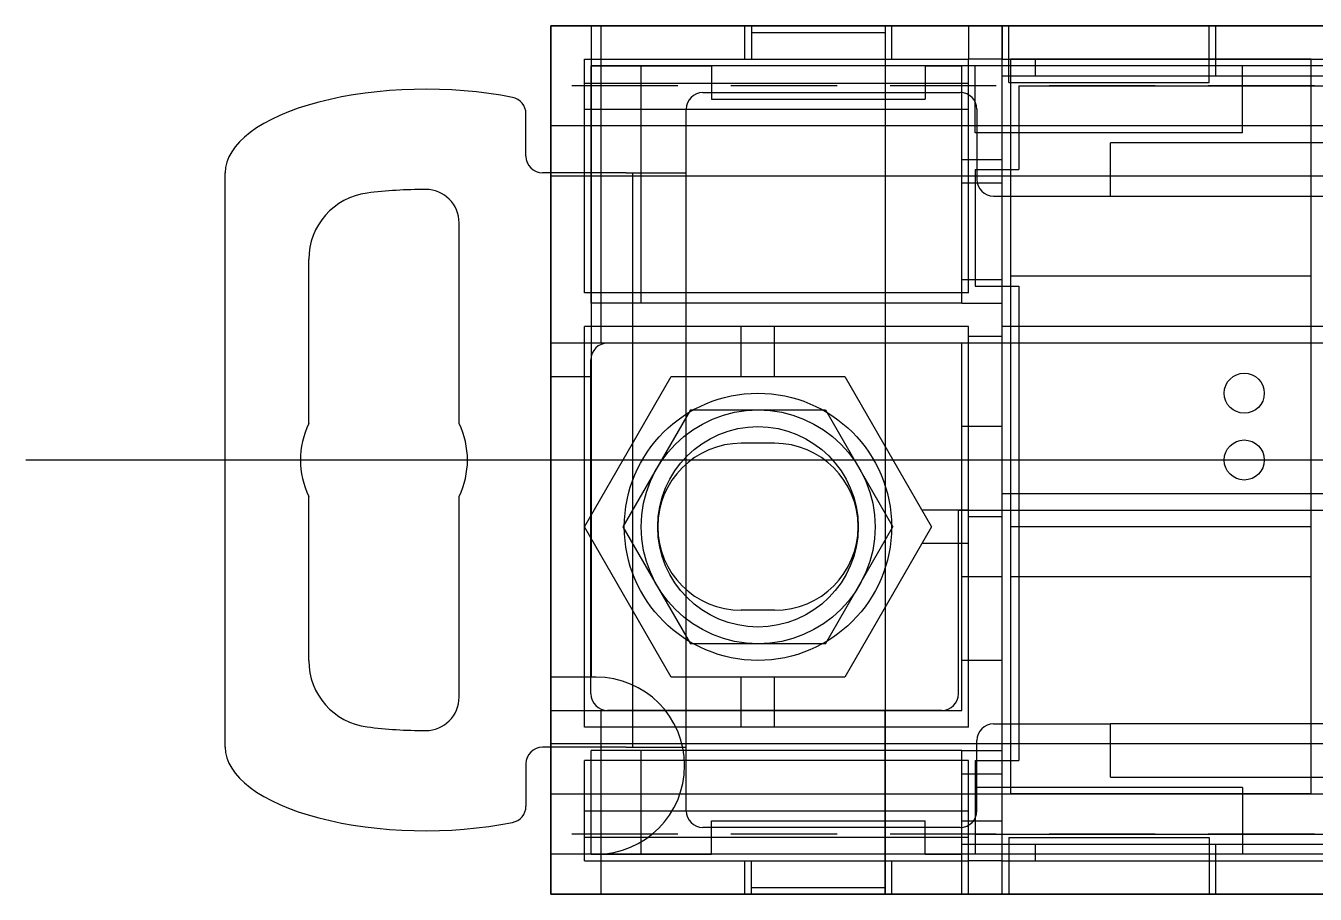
# Model space of a CAD drawing. Header units: millimetres. Extents: x 1406 to 2636, y 2148 to 2456.
# Drawn here: x 2184.87 to 2223.46, y 2326.26 to 2352.26 of the extents above; entities that cross this region are included whole.
import ezdxf

# ---------------------------------------------------------------- set-up
doc = ezdxf.new("R2010")
doc.units = ezdxf.units.MM
doc.linetypes.add('HIDDEN2', pattern=[4.7625, 3.175, -1.5875])
for name, color, linetype in [('Bus-Bar', 7, 'Continuous'), ('CASE-COVER', 7, 'Continuous'), ('CASE-상', 7, 'Continuous'), ('CASE-하', 7, 'Continuous'), ('CT', 7, 'Continuous'), ('DINRAIL', 5, 'Continuous'), ('PCB', 7, 'Continuous'), ('방열판', 7, 'Continuous')]:
    doc.layers.add(name, color=color, linetype=linetype)

msp = doc.modelspace()

# ---------------------------------------------------------------- linework, layer by layer
at = {"layer": 'Bus-Bar', "color": 2, "ltscale": 10}
for p, q in [((2224.542, 2342.756), (2202.285, 2342.756)), ((2207.285, 2339.756), (2206.285, 2339.756)), ((2207.285, 2334.756), (2206.285, 2334.756)), ((2212.285, 2331.756), (2202.285, 2331.756))]:
    msp.add_line(p, q, dxfattribs=at)
at = {"layer": 'Bus-Bar', "color": 2}
for p, q in [((2201.785, 2332.256), (2201.785, 2342.256)), ((2212.785, 2332.256), (2212.785, 2337.756)), ((2212.785, 2337.756), (2224.371, 2337.756))]:
    msp.add_line(p, q, dxfattribs=at)
at = {"layer": 'Bus-Bar', "color": 2, "ltscale": 10}
for centre, radius, start, end in [((2202.285, 2342.256), 0.5, 90, 180), ((2206.285, 2337.256), 2.5, 90, 270), ((2207.285, 2337.256), 2.5, 270, 90)]:
    msp.add_arc(centre, radius, start, end, dxfattribs=at)
at = {"layer": 'Bus-Bar', "color": 2}
for centre, start, end in [((2202.285, 2332.256), 180, 270), ((2212.285, 2332.256), 270, 0)]:
    msp.add_arc(centre, 0.5, start, end, dxfattribs=at)
at = {"layer": 'CASE-COVER', "color": 3}
for p, q in [((2200.59, 2352.256), (2200.59, 2332.756)), ((2280.59, 2352.256), (2200.59, 2352.256)), ((2201.79, 2352.256), (2201.79, 2332.756)), ((2210.59, 2352.256), (2210.59, 2326.256)), ((2214.29, 2351.056), (2214.29, 2352.256)), ((2220.29, 2351.056), (2220.29, 2352.256)), ((2213.29, 2351.056), (2201.79, 2351.056)), ((2221.29, 2351.056), (2213.29, 2351.056)), ((2213.29, 2349.056), (2213.29, 2351.056)), ((2214.29, 2350.556), (2214.29, 2351.056)), ((2220.29, 2350.556), (2220.29, 2351.056)), ((2259.89, 2351.056), (2221.29, 2351.056)), ((2221.29, 2349.056), (2221.29, 2351.056)), ((2221.29, 2349.056), (2213.29, 2349.056)), ((2200.59, 2341.756), (2201.79, 2341.756)), ((2221.29, 2329.456), (2213.29, 2329.456)), ((2213.29, 2329.456), (2213.29, 2327.456)), ((2221.29, 2329.456), (2221.29, 2327.456)), ((2214.29, 2327.956), (2214.29, 2327.456)), ((2220.29, 2327.956), (2220.29, 2327.456)), ((2201.94, 2327.456), (2200.59, 2327.456)), ((2200.59, 2327.456), (2200.59, 2326.256)), ((2213.29, 2327.456), (2201.94, 2327.456)), ((2221.29, 2327.456), (2213.29, 2327.456)), ((2214.29, 2327.456), (2214.29, 2326.256)), ((2220.29, 2327.456), (2220.29, 2326.256)), ((2259.89, 2327.456), (2221.29, 2327.456)), ((2280.59, 2326.256), (2200.59, 2326.256))]:
    msp.add_line(p, q, dxfattribs=at)
at = {"layer": 'CASE-COVER', "color": 3, "ltscale": 10}
for p, q in [((2214.29, 2350.556), (2220.29, 2350.556)), ((2201.94, 2332.756), (2200.59, 2332.756)), ((2214.29, 2327.956), (2220.29, 2327.956))]:
    msp.add_line(p, q, dxfattribs=at)
at = {"layer": 'CASE-COVER', "color": 3}
msp.add_circle((2206.79, 2337.256), 3.5, dxfattribs=at)
msp.add_arc((2201.94, 2330.106), 2.65, 270, 90, dxfattribs=at)
at = {"layer": 'CASE-상', "color": 2}
for p, q in [((2200.59, 2352.256), (2206.59, 2352.256)), ((2206.59, 2352.056), (2210.59, 2352.056)), ((2210.59, 2352.256), (2270.59, 2352.256)), ((2206.59, 2351.256), (2210.59, 2351.256)), ((2214.09, 2351.256), (2267.09, 2351.256)), ((2201.79, 2351.056), (2205.39, 2351.056)), ((2211.79, 2351.056), (2212.89, 2351.056)), ((2214.09, 2350.756), (2220.49, 2350.756)), ((2220.49, 2350.756), (2235.09, 2350.756)), ((2205.39, 2350.056), (2211.79, 2350.056)), ((2212.89, 2348.256), (2214.09, 2348.256)), ((2212.89, 2347.556), (2214.09, 2347.556)), ((2212.89, 2344.656), (2214.09, 2344.656)), ((2212.89, 2343.956), (2201.79, 2343.956)), ((2212.89, 2343.956), (2214.09, 2343.956)), ((2235.09, 2343.253), (2214.09, 2343.253)), ((2235.09, 2342.756), (2200.59, 2342.756)), ((2214.09, 2340.256), (2212.89, 2340.256)), ((2214.09, 2338.253), (2235.09, 2338.253)), ((2212.89, 2337.756), (2268.29, 2337.756)), ((2214.09, 2335.756), (2212.89, 2335.756)), ((2214.09, 2333.256), (2212.89, 2333.256)), ((2200.59, 2331.756), (2212.89, 2331.756)), ((2212.89, 2330.556), (2201.79, 2330.556)), ((2212.89, 2330.556), (2214.09, 2330.556)), ((2212.89, 2329.856), (2214.09, 2329.856)), ((2205.39, 2328.456), (2211.79, 2328.456)), ((2212.89, 2328.456), (2214.09, 2328.456)), ((2212.89, 2327.756), (2214.09, 2327.756)), ((2214.09, 2327.756), (2220.49, 2327.756)), ((2220.49, 2327.756), (2267.09, 2327.756)), ((2201.79, 2327.456), (2205.39, 2327.456)), ((2211.79, 2327.456), (2212.89, 2327.456)), ((2206.59, 2327.256), (2210.59, 2327.256)), ((2214.09, 2327.256), (2267.09, 2327.256)), ((2200.59, 2326.256), (2206.59, 2326.256)), ((2206.59, 2326.456), (2210.59, 2326.456)), ((2210.59, 2326.256), (2270.59, 2326.256))]:
    msp.add_line(p, q, dxfattribs=at)
at = {"layer": 'CASE-상', "color": 2, "ltscale": 10}
for p, q in [((2200.59, 2342.756), (2200.59, 2352.256)), ((2202.09, 2342.756), (2202.09, 2352.256)), ((2206.59, 2352.256), (2206.59, 2351.256)), ((2210.59, 2352.256), (2210.59, 2342.756)), ((2214.09, 2350.756), (2214.09, 2352.256)), ((2220.49, 2350.756), (2220.49, 2352.256)), ((2215.09, 2350.756), (2215.09, 2351.256)), ((2201.79, 2343.956), (2201.79, 2351.056)), ((2203.29, 2343.956), (2203.29, 2351.056)), ((2205.39, 2351.056), (2205.39, 2350.056)), ((2211.79, 2351.056), (2211.79, 2350.056)), ((2212.89, 2343.956), (2212.89, 2351.056)), ((2214.09, 2327.756), (2214.09, 2350.756)), ((2212.89, 2331.756), (2212.89, 2342.756)), ((2200.59, 2326.256), (2200.59, 2331.756)), ((2202.09, 2326.256), (2202.09, 2331.756)), ((2210.59, 2326.256), (2210.59, 2331.756)), ((2201.79, 2327.456), (2201.79, 2330.556)), ((2203.29, 2327.456), (2203.29, 2330.556)), ((2212.89, 2326.256), (2212.89, 2330.556)), ((2205.39, 2327.456), (2205.39, 2328.456)), ((2211.79, 2327.456), (2211.79, 2328.456)), ((2214.09, 2326.256), (2214.09, 2327.756)), ((2215.09, 2327.256), (2215.09, 2327.756)), ((2220.49, 2326.256), (2220.49, 2327.756)), ((2206.59, 2326.256), (2206.59, 2327.256))]:
    msp.add_line(p, q, dxfattribs=at)
at = {"layer": 'CASE-하', "color": 5}
for p, q in [((2200.59, 2352.256), (2280.59, 2352.256)), ((2201.59, 2351.256), (2213.09, 2351.256)), ((2214.09, 2351.256), (2267.09, 2351.256)), ((2201.59, 2350.543), (2213.09, 2350.543)), ((2201.59, 2349.756), (2213.09, 2349.756)), ((2213.09, 2344.256), (2201.59, 2344.256)), ((2213.09, 2343.256), (2201.59, 2343.256)), ((2214.09, 2342.956), (2213.09, 2342.956)), ((2201.59, 2337.256), (2204.187, 2341.755)), ((2204.187, 2341.755), (2209.383, 2341.755)), ((2209.383, 2341.755), (2211.98, 2337.256)), ((2204.765, 2340.755), (2202.744, 2337.255)), ((2204.765, 2340.755), (2208.806, 2340.755)), ((2208.806, 2340.755), (2210.827, 2337.255)), ((2214.09, 2337.556), (2213.09, 2337.556)), ((2204.187, 2332.757), (2201.59, 2337.256)), ((2202.744, 2337.255), (2204.764, 2333.757)), ((2208.807, 2333.757), (2210.827, 2337.255)), ((2211.98, 2337.256), (2209.383, 2332.757)), ((2208.807, 2333.757), (2204.764, 2333.757)), ((2209.383, 2332.757), (2204.187, 2332.757)), ((2213.09, 2331.256), (2201.59, 2331.256)), ((2213.09, 2330.256), (2201.59, 2330.256)), ((2201.59, 2328.756), (2213.09, 2328.756)), ((2201.59, 2327.969), (2213.09, 2327.969)), ((2201.59, 2327.256), (2213.09, 2327.256)), ((2214.09, 2327.256), (2267.09, 2327.256)), ((2200.59, 2326.256), (2280.59, 2326.256))]:
    msp.add_line(p, q, dxfattribs=at)
at = {"layer": 'CASE-하', "color": 5, "ltscale": 10}
for p, q in [((2200.59, 2326.256), (2200.59, 2352.256)), ((2206.39, 2351.256), (2206.39, 2352.256)), ((2210.79, 2351.256), (2210.79, 2352.256)), ((2213.09, 2352.256), (2213.09, 2351.256)), ((2214.09, 2352.256), (2214.09, 2351.256)), ((2201.59, 2344.256), (2201.59, 2351.256)), ((2213.09, 2344.256), (2213.09, 2351.256)), ((2214.09, 2351.256), (2213.09, 2351.256)), ((2214.09, 2327.256), (2214.09, 2351.256)), ((2201.59, 2331.256), (2201.59, 2343.256)), ((2206.285, 2341.755), (2206.285, 2343.256)), ((2207.285, 2341.755), (2207.285, 2343.256)), ((2213.09, 2331.256), (2213.09, 2343.256)), ((2213.09, 2337.756), (2211.692, 2337.756)), ((2213.09, 2336.756), (2211.692, 2336.756)), ((2206.285, 2331.256), (2206.285, 2332.757)), ((2207.285, 2331.256), (2207.285, 2332.757)), ((2201.59, 2327.256), (2201.59, 2330.256)), ((2213.09, 2327.256), (2213.09, 2330.256)), ((2206.39, 2326.256), (2206.39, 2327.256)), ((2210.79, 2326.256), (2210.79, 2327.256)), ((2213.09, 2326.256), (2213.09, 2327.256)), ((2214.09, 2327.256), (2213.09, 2327.256)), ((2214.09, 2326.256), (2214.09, 2327.256))]:
    msp.add_line(p, q, dxfattribs=at)
for radius in [4, 3]:
    msp.add_circle((2206.785, 2337.256), radius, dxfattribs=at)
at = {"layer": 'CT', "color": 3}
for p, q in [((2214.34, 2351.257), (2214.34, 2329.257)), ((2223.34, 2351.257), (2214.34, 2351.257)), ((2223.34, 2329.257), (2223.34, 2351.257)), ((2223.34, 2343.257), (2214.34, 2343.257)), ((2223.34, 2343.256), (2214.34, 2343.256)), ((2223.34, 2337.256), (2214.34, 2337.256)), ((2223.34, 2329.257), (2214.34, 2329.257))]:
    msp.add_line(p, q, dxfattribs=at)
at = {"layer": 'CT', "color": 4}
for p, q in [((2223.34, 2344.757), (2214.34, 2344.757)), ((2223.34, 2335.757), (2214.34, 2335.757))]:
    msp.add_line(p, q, dxfattribs=at)
at = {"layer": 'CT', "color": 3}
for centre in [(2221.34, 2341.256), (2221.34, 2339.256)]:
    msp.add_circle(centre, 0.6, dxfattribs=at)
at = {"layer": 'DINRAIL', "color": 1}
for p, q in [((2205.14, 2350.256), (2212.84, 2350.256)), ((2204.64, 2328.756), (2204.64, 2349.756)), ((2213.34, 2349.756), (2213.34, 2347.656)), ((2199.84, 2348.354), (2199.84, 2349.619)), ((2217.34, 2347.156), (2217.34, 2348.756)), ((2223.84, 2348.756), (2217.34, 2348.756)), ((2190.84, 2330.656), (2190.84, 2347.856)), ((2202.84, 2347.854), (2200.34, 2347.854)), ((2202.84, 2347.854), (2204.64, 2347.854)), ((2213.84, 2347.156), (2217.34, 2347.156)), ((2217.34, 2347.156), (2223.84, 2347.156)), ((2197.84, 2340.346), (2197.84, 2346.356)), ((2193.34, 2340.831), (2193.34, 2345.263)), ((2193.34, 2340.346), (2193.34, 2345.263)), ((2193.34, 2333.25), (2193.34, 2338.166)), ((2197.84, 2332.157), (2197.84, 2338.166)), ((2193.34, 2333.25), (2193.34, 2337.681)), ((2213.84, 2331.356), (2217.34, 2331.356)), ((2223.84, 2331.356), (2217.34, 2331.356)), ((2217.34, 2329.756), (2217.34, 2331.356)), ((2213.34, 2328.756), (2213.34, 2330.856)), ((2202.84, 2330.658), (2200.34, 2330.658)), ((2202.84, 2330.658), (2204.64, 2330.658)), ((2199.84, 2330.158), (2199.84, 2328.894)), ((2217.34, 2329.756), (2223.84, 2329.756)), ((2212.84, 2328.256), (2205.14, 2328.256))]:
    msp.add_line(p, q, dxfattribs=at)
at = {"layer": 'DINRAIL', "color": 4}
msp.add_line((2203.04, 2330.658), (2203.04, 2347.854), dxfattribs=at)
at = {"layer": 'DINRAIL'}
msp.add_line((2280.59, 2339.256), (2184.87, 2339.256), dxfattribs=at)
at = {"layer": 'DINRAIL', "color": 1}
for centre, radius, start, end in [((2199.34, 2349.619), 0.5, 360, 78.6809), ((2205.14, 2349.756), 0.5, 90, 180), ((2212.84, 2349.756), 0.5, 0, 90), ((2200.34, 2348.354), 0.5, 180, 270), ((2196.84, 2346.356), 1, 0, 90), ((2213.84, 2347.656), 0.5, 180, 270), ((2195.34, 2345.263), 2, 97.2518, 180), ((2195.59, 2339.256), 2.5, 154.1581, 205.8419), ((2195.59, 2339.256), 2.5, 334.1581, 25.8419), ((2195.34, 2333.25), 2, 180, 262.7564), ((2196.84, 2332.157), 1, 270.0075, 0), ((2213.84, 2330.856), 0.5, 90, 180), ((2200.34, 2330.158), 0.5, 90, 180), ((2199.34, 2328.894), 0.5, 281.3261, 0), ((2205.14, 2328.756), 0.5, 180, 270), ((2212.84, 2328.756), 0.5, 270, 0)]:
    msp.add_arc(centre, radius, start, end, dxfattribs=at)
for centre, major_axis, start_param, end_param in [((2196.84, 2347.856), (-6, 0), 4.264545, 6.283185), ((2196.84, 2344.856), (-6, 0), 4.712389, 5.008786), ((2196.84, 2333.657), (-6, -0.001), 7.557572, 7.853942), ((2196.84, 2330.657), (-6, -0.001), 6.283063, 8.301775)]:
    msp.add_ellipse(centre, major_axis=major_axis, ratio=0.416667, start_param=start_param, end_param=end_param, dxfattribs=at)
at = {"layer": 'PCB', "color": 1}
for p, q in [((2214.59, 2350.456), (2266.59, 2350.456)), ((2214.59, 2350.456), (2214.59, 2347.956)), ((2214.59, 2350.456), (2266.59, 2350.456)), ((2214.59, 2350.456), (2214.59, 2347.956)), ((2213.29, 2347.956), (2213.29, 2344.456)), ((2213.29, 2347.956), (2214.59, 2347.956)), ((2213.29, 2347.956), (2213.29, 2344.456)), ((2213.29, 2347.956), (2214.59, 2347.956)), ((2213.29, 2344.456), (2214.59, 2344.456)), ((2213.29, 2344.456), (2214.59, 2344.456)), ((2214.59, 2344.456), (2214.59, 2330.256)), ((2214.59, 2344.456), (2214.59, 2330.256)), ((2213.29, 2330.256), (2213.29, 2328.056)), ((2213.29, 2330.256), (2214.59, 2330.256)), ((2213.29, 2330.256), (2213.29, 2328.056)), ((2213.29, 2330.256), (2214.59, 2330.256)), ((2213.29, 2328.056), (2267.89, 2328.056)), ((2213.29, 2328.056), (2267.89, 2328.056))]:
    msp.add_line(p, q, dxfattribs=at)
at = {"layer": '방열판'}
for p, q in [((2280.59, 2352.256), (2200.59, 2352.256)), ((2200.59, 2352.256), (2200.59, 2326.256)), ((2280.59, 2349.256), (2200.59, 2349.256)), ((2280.59, 2347.756), (2200.59, 2347.756)), ((2280.59, 2330.756), (2200.59, 2330.756)), ((2280.59, 2329.256), (2200.59, 2329.256)), ((2200.59, 2326.256), (2280.59, 2326.256))]:
    msp.add_line(p, q, dxfattribs=at)
at = {"layer": '방열판', "color": 4, "linetype": 'HIDDEN2'}
for p, q in [((2280.59, 2350.456), (2200.59, 2350.456)), ((2280.59, 2328.056), (2200.59, 2328.056))]:
    msp.add_line(p, q, dxfattribs=at)

doc.saveas('drawing.dxf')
